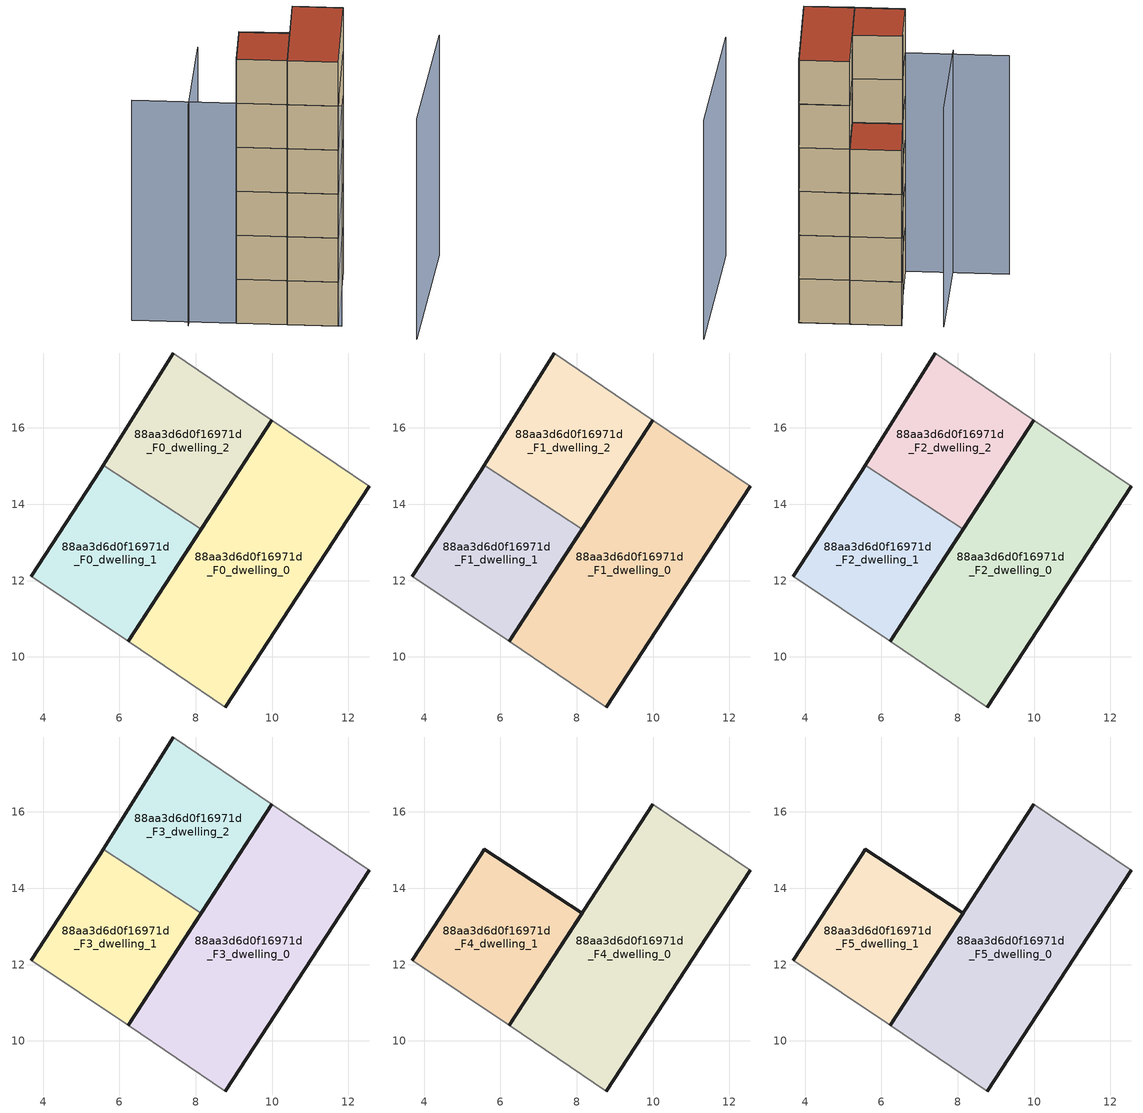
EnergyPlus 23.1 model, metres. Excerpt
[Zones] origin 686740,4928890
88aa3d6d0f16971d_F0_dwelling_0
 floor ground (EU_floor_Construction): 8.78,8.69 12.54,14.47 9.99,16.2 6.23,10.41 z0
 wall outside (EU_wall_Construction): 12.54,14.47 8.78,8.69 / 6.23,10.41 9.99,16.2 z0:3
 wall adiabatic (EU_wall_Construction): 9.99,16.2 12.54,14.47 / 8.78,8.69 6.23,10.41 z0:3
88aa3d6d0f16971d_F0_dwelling_1
 floor ground (EU_floor_Construction): 6.23,10.41 8.14,13.35 5.58,15.02 5.49,14.88 3.7,12.12 z0
 wall outside (EU_wall_Construction): 3.7,12.12 5.49,14.88 5.58,15.02 / 8.14,13.35 6.23,10.41 z0:3
 wall adiabatic (EU_wall_Construction): 6.23,10.41 3.7,12.12 z0:3
 wall to 88aa3d6d0f16971d_F0_dwelling_2 (EU_wall_Construction): 5.58,15.02 8.14,13.35 z0:3
88aa3d6d0f16971d_F0_dwelling_2
 floor ground (EU_floor_Construction): 8.14,13.35 9.99,16.2 7.41,17.96 5.58,15.02 z0
 wall outside (EU_wall_Construction): 5.58,15.02 7.41,17.96 / 9.99,16.2 8.14,13.35 z0:3
 wall adiabatic (EU_wall_Construction): 7.41,17.96 9.99,16.2 z0:3
88aa3d6d0f16971d_F1_dwelling_0
 floor to 88aa3d6d0f16971d_F0_dwelling_0 (EU_floor_Construction): 8.78,8.69 12.54,14.47 9.99,16.2 6.23,10.41 z3
 wall outside (EU_wall_Construction): 12.54,14.47 8.78,8.69 / 6.23,10.41 9.99,16.2 z3:6
 wall adiabatic (EU_wall_Construction): 9.99,16.2 12.54,14.47 / 8.78,8.69 6.23,10.41 z3:6
88aa3d6d0f16971d_F1_dwelling_1
 floor to 88aa3d6d0f16971d_F0_dwelling_1 (EU_floor_Construction): 6.23,10.41 8.14,13.35 5.58,15.02 5.49,14.88 3.7,12.12 z3
 wall outside (EU_wall_Construction): 3.7,12.12 5.49,14.88 5.58,15.02 / 8.14,13.35 6.23,10.41 z3:6
 wall adiabatic (EU_wall_Construction): 6.23,10.41 3.7,12.12 z3:6
 wall to 88aa3d6d0f16971d_F1_dwelling_2 (EU_wall_Construction): 5.58,15.02 8.14,13.35 z3:6
88aa3d6d0f16971d_F1_dwelling_2
 floor to 88aa3d6d0f16971d_F0_dwelling_2 (EU_floor_Construction): 8.14,13.35 9.99,16.2 7.41,17.96 5.58,15.02 z3
 wall outside (EU_wall_Construction): 5.58,15.02 7.41,17.96 / 9.99,16.2 8.14,13.35 z3:6
 wall adiabatic (EU_wall_Construction): 7.41,17.96 9.99,16.2 z3:6
88aa3d6d0f16971d_F2_dwelling_0
 floor to 88aa3d6d0f16971d_F1_dwelling_0 (EU_floor_Construction): 8.78,8.69 12.54,14.47 9.99,16.2 6.23,10.41 z6
 wall outside (EU_wall_Construction): 12.54,14.47 8.78,8.69 / 6.23,10.41 9.99,16.2 z6:9
 wall adiabatic (EU_wall_Construction): 9.99,16.2 12.54,14.47 / 8.78,8.69 6.23,10.41 z6:9
88aa3d6d0f16971d_F2_dwelling_1
 floor to 88aa3d6d0f16971d_F1_dwelling_1 (EU_floor_Construction): 6.23,10.41 8.14,13.35 5.58,15.02 5.49,14.88 3.7,12.12 z6
 wall outside (EU_wall_Construction): 3.7,12.12 5.49,14.88 5.58,15.02 / 8.14,13.35 6.23,10.41 z6:9
 wall adiabatic (EU_wall_Construction): 6.23,10.41 3.7,12.12 z6:9
 wall to 88aa3d6d0f16971d_F2_dwelling_2 (EU_wall_Construction): 5.58,15.02 8.14,13.35 z6:9
88aa3d6d0f16971d_F2_dwelling_2
 floor to 88aa3d6d0f16971d_F1_dwelling_2 (EU_floor_Construction): 8.14,13.35 9.99,16.2 7.41,17.96 5.58,15.02 z6
 wall outside (EU_wall_Construction): 5.58,15.02 7.41,17.96 / 9.99,16.2 8.14,13.35 z6:9
 wall adiabatic (EU_wall_Construction): 7.41,17.96 9.99,16.2 z6:9
88aa3d6d0f16971d_F3_dwelling_0
 floor to 88aa3d6d0f16971d_F2_dwelling_0 (EU_floor_Construction): 8.78,8.69 12.54,14.47 9.99,16.2 6.23,10.41 z9
 wall outside (EU_wall_Construction): 12.54,14.47 8.78,8.69 / 6.23,10.41 9.99,16.2 z9:12
 wall adiabatic (EU_wall_Construction): 9.99,16.2 12.54,14.47 / 8.78,8.69 6.23,10.41 z9:12
88aa3d6d0f16971d_F3_dwelling_1
 floor to 88aa3d6d0f16971d_F2_dwelling_1 (EU_floor_Construction): 6.23,10.41 8.14,13.35 5.58,15.02 5.49,14.88 3.7,12.12 z9
 wall outside (EU_wall_Construction): 3.7,12.12 5.49,14.88 5.58,15.02 / 8.14,13.35 6.23,10.41 z9:12
 wall adiabatic (EU_wall_Construction): 6.23,10.41 3.7,12.12 z9:12
 wall to 88aa3d6d0f16971d_F3_dwelling_2 (EU_wall_Construction): 5.58,15.02 8.14,13.35 z9:12
88aa3d6d0f16971d_F3_dwelling_2
 floor to 88aa3d6d0f16971d_F2_dwelling_2 (EU_floor_Construction): 8.14,13.35 9.99,16.2 7.41,17.96 5.58,15.02 z9
 wall outside (EU_wall_Construction): 5.58,15.02 7.41,17.96 / 9.99,16.2 8.14,13.35 z9:12
 wall adiabatic (EU_wall_Construction): 7.41,17.96 9.99,16.2 z9:12
 roof outside (EU_roof_Construction): 9.99,16.2 8.14,13.35 5.58,15.02 7.41,17.96 z12
88aa3d6d0f16971d_F4_dwelling_0
 floor to 88aa3d6d0f16971d_F3_dwelling_0 (EU_floor_Construction): 8.78,8.69 12.54,14.47 9.99,16.2 6.23,10.41 z12
 wall outside (EU_wall_Construction): 12.54,14.47 8.78,8.69 / 6.23,10.41 9.99,16.2 z12:15
 wall adiabatic (EU_wall_Construction): 9.99,16.2 12.54,14.47 / 8.78,8.69 6.23,10.41 z12:15
88aa3d6d0f16971d_F4_dwelling_1
 floor to 88aa3d6d0f16971d_F3_dwelling_1 (EU_floor_Construction): 6.23,10.41 8.14,13.35 5.58,15.02 5.49,14.88 3.7,12.12 z12
 wall outside (EU_wall_Construction): 3.7,12.12 5.49,14.88 5.58,15.02 8.14,13.35 6.23,10.41 z12:15
 wall adiabatic (EU_wall_Construction): 6.23,10.41 3.7,12.12 z12:15
88aa3d6d0f16971d_F5_dwelling_0
 floor to 88aa3d6d0f16971d_F4_dwelling_0 (EU_floor_Construction): 8.78,8.69 12.54,14.47 9.99,16.2 6.23,10.41 z15
 wall outside (EU_wall_Construction): 12.54,14.47 8.78,8.69 / 6.23,10.41 9.99,16.2 z15:18
 wall adiabatic (EU_wall_Construction): 9.99,16.2 12.54,14.47 / 8.78,8.69 6.23,10.41 z15:18
 roof outside (EU_roof_Construction): 12.54,14.47 8.78,8.69 6.23,10.41 9.99,16.2 z18
88aa3d6d0f16971d_F5_dwelling_1
 floor to 88aa3d6d0f16971d_F4_dwelling_1 (EU_floor_Construction): 6.23,10.41 8.14,13.35 5.58,15.02 5.49,14.88 3.7,12.12 z15
 wall outside (EU_wall_Construction): 3.7,12.12 5.49,14.88 5.58,15.02 8.14,13.35 6.23,10.41 z15:18
 wall adiabatic (EU_wall_Construction): 6.23,10.41 3.7,12.12 z15:18
 roof outside (EU_roof_Construction): 8.14,13.35 6.23,10.41 3.7,12.12 5.49,14.88 5.58,15.02 z18
shading: -1.52,15.65 8.95,8.57 / 5.3,19.37 1.05,13.34 / 12,4.91 18.55,13.32 z0:15
[Building]
EU S2 Campaign: North Axis=0; Terrain=City; Solar Distribution=FullExterior
[Site:Location]
Bologna: Latitude=44.5; Longitude=11.25; Time Zone=1; Elevation=37
[SizingPeriod:WeatherFileDays]
AnnualSizingPeriod: Begin Month=1; Begin Day of Month=1; End Month=12; End Day of Month=31; Day of Week for Start Day=Monday; Use Weather File Daylight Saving Period=No; Use Weather File Rain and Snow Indicators=No
[MATERIAL]
EU_InternalMass_Material: Roughness=MediumRough; Thickness=0.1; Conductivity=1; Density=1800; Specific Heat=900; Thermal Absorptance=0.9; Solar Absorptance=0.7; Visible Absorptance=0.7
[MATERIAL:NOMASS] Roughness=MediumRough; Thermal Absorptance=0.9; Solar Absorptance=0.7; Visible Absorptance=0.7
Name | Thermal Resistance
EU_wall_NoMass | 0.905828
EU_roof_NoMass | 0.37593
EU_floor_NoMass | 0.67114
[CONSTRUCTION]
EU_wall_Construction: EU_wall_NoMass
EU_roof_Construction: EU_roof_NoMass
EU_floor_Construction: EU_floor_NoMass
EU_InternalMass_Construction: EU_InternalMass_Material
[ZONE] Type=1; Multiplier=1; Ceiling Height=autocalculate; Floor Area=autocalculate; Part of Total Floor Area=Yes
Name | Volume
88aa3d6d0f16971d_F0_dwelling_0; 88aa3d6d0f16971d_F1_dwelling_0; 88aa3d6d0f16971d_F2_dwelling_0; 88aa3d6d0f16971d_F3_dwelling_0; 88aa3d6d0f16971d_F4_dwelling_0; 88aa3d6d0f16971d_F5_dwelling_0 | 63.7024
88aa3d6d0f16971d_F0_dwelling_1 | 31.8684
88aa3d6d0f16971d_F1_dwelling_1; 88aa3d6d0f16971d_F2_dwelling_1; 88aa3d6d0f16971d_F3_dwelling_1; 88aa3d6d0f16971d_F4_dwelling_1; 88aa3d6d0f16971d_F5_dwelling_1 | 31.8677
88aa3d6d0f16971d_F0_dwelling_2 | 31.8633
88aa3d6d0f16971d_F1_dwelling_2; 88aa3d6d0f16971d_F2_dwelling_2; 88aa3d6d0f16971d_F3_dwelling_2 | 31.8625
[INTERNALMASS] Construction=EU_InternalMass_Construction
Name | Zone or ZoneList | Surface Area
88aa3d6d0f16971d_F0_dwelling_0_EU_InternalMass | 88aa3d6d0f16971d_F0_dwelling_0 | 21.234
88aa3d6d0f16971d_F0_dwelling_1_EU_InternalMass | 88aa3d6d0f16971d_F0_dwelling_1 | 10.6227
88aa3d6d0f16971d_F0_dwelling_2_EU_InternalMass | 88aa3d6d0f16971d_F0_dwelling_2 | 10.6209
88aa3d6d0f16971d_F1_dwelling_0_EU_InternalMass | 88aa3d6d0f16971d_F1_dwelling_0 | 21.234
88aa3d6d0f16971d_F1_dwelling_1_EU_InternalMass | 88aa3d6d0f16971d_F1_dwelling_1 | 10.6227
88aa3d6d0f16971d_F1_dwelling_2_EU_InternalMass | 88aa3d6d0f16971d_F1_dwelling_2 | 10.6209
88aa3d6d0f16971d_F2_dwelling_0_EU_InternalMass | 88aa3d6d0f16971d_F2_dwelling_0 | 21.234
88aa3d6d0f16971d_F2_dwelling_1_EU_InternalMass | 88aa3d6d0f16971d_F2_dwelling_1 | 10.6227
88aa3d6d0f16971d_F2_dwelling_2_EU_InternalMass | 88aa3d6d0f16971d_F2_dwelling_2 | 10.6209
88aa3d6d0f16971d_F3_dwelling_0_EU_InternalMass | 88aa3d6d0f16971d_F3_dwelling_0 | 21.234
88aa3d6d0f16971d_F3_dwelling_1_EU_InternalMass | 88aa3d6d0f16971d_F3_dwelling_1 | 10.6227
88aa3d6d0f16971d_F3_dwelling_2_EU_InternalMass | 88aa3d6d0f16971d_F3_dwelling_2 | 10.6209
88aa3d6d0f16971d_F4_dwelling_0_EU_InternalMass | 88aa3d6d0f16971d_F4_dwelling_0 | 21.2389
88aa3d6d0f16971d_F4_dwelling_1_EU_InternalMass | 88aa3d6d0f16971d_F4_dwelling_1 | 21.2384
88aa3d6d0f16971d_F5_dwelling_0_EU_InternalMass | 88aa3d6d0f16971d_F5_dwelling_0 | 21.2389
88aa3d6d0f16971d_F5_dwelling_1_EU_InternalMass | 88aa3d6d0f16971d_F5_dwelling_1 | 21.2384
[OTHEREQUIPMENT] Fuel Type=Electricity; Design Level Calculation Method=Watts/Area; Power per Zone Floor Area=1; Fraction Latent=0; Fraction Radiant=0; Fraction Lost=0; Carbon Dioxide Generation Rate=0; EndUse Subcategory=EU_Step8_InternalGains
Name | Zone or ZoneList or Space or SpaceList | Schedule
EU_Step8_InternalGain_88aa3d6d0f16971d_F0_dwelling_0_f000 | 88aa3d6d0f16971d_F0_dwelling_0 | EU_Step8_GainSchedule_88aa3d6d0f16971d_F0_dwelling_0_f000
EU_Step8_InternalGain_88aa3d6d0f16971d_F0_dwelling_1_f000 | 88aa3d6d0f16971d_F0_dwelling_1 | EU_Step8_GainSchedule_88aa3d6d0f16971d_F0_dwelling_1_f000
EU_Step8_InternalGain_88aa3d6d0f16971d_F0_dwelling_2_f000 | 88aa3d6d0f16971d_F0_dwelling_2 | EU_Step8_GainSchedule_88aa3d6d0f16971d_F0_dwelling_2_f000
EU_Step8_InternalGain_88aa3d6d0f16971d_F1_dwelling_0_f000 | 88aa3d6d0f16971d_F1_dwelling_0 | EU_Step8_GainSchedule_88aa3d6d0f16971d_F1_dwelling_0_f000
EU_Step8_InternalGain_88aa3d6d0f16971d_F1_dwelling_1_f000 | 88aa3d6d0f16971d_F1_dwelling_1 | EU_Step8_GainSchedule_88aa3d6d0f16971d_F1_dwelling_1_f000
EU_Step8_InternalGain_88aa3d6d0f16971d_F1_dwelling_2_f000 | 88aa3d6d0f16971d_F1_dwelling_2 | EU_Step8_GainSchedule_88aa3d6d0f16971d_F1_dwelling_2_f000
EU_Step8_InternalGain_88aa3d6d0f16971d_F2_dwelling_0_f000 | 88aa3d6d0f16971d_F2_dwelling_0 | EU_Step8_GainSchedule_88aa3d6d0f16971d_F2_dwelling_0_f000
EU_Step8_InternalGain_88aa3d6d0f16971d_F2_dwelling_1_f000 | 88aa3d6d0f16971d_F2_dwelling_1 | EU_Step8_GainSchedule_88aa3d6d0f16971d_F2_dwelling_1_f000
EU_Step8_InternalGain_88aa3d6d0f16971d_F2_dwelling_2_f000 | 88aa3d6d0f16971d_F2_dwelling_2 | EU_Step8_GainSchedule_88aa3d6d0f16971d_F2_dwelling_2_f000
EU_Step8_InternalGain_88aa3d6d0f16971d_F3_dwelling_0_f000 | 88aa3d6d0f16971d_F3_dwelling_0 | EU_Step8_GainSchedule_88aa3d6d0f16971d_F3_dwelling_0_f000
EU_Step8_InternalGain_88aa3d6d0f16971d_F3_dwelling_1_f000 | 88aa3d6d0f16971d_F3_dwelling_1 | EU_Step8_GainSchedule_88aa3d6d0f16971d_F3_dwelling_1_f000
EU_Step8_InternalGain_88aa3d6d0f16971d_F3_dwelling_2_f000 | 88aa3d6d0f16971d_F3_dwelling_2 | EU_Step8_GainSchedule_88aa3d6d0f16971d_F3_dwelling_2_f000
EU_Step8_InternalGain_88aa3d6d0f16971d_F4_dwelling_0_f000 | 88aa3d6d0f16971d_F4_dwelling_0 | EU_Step8_GainSchedule_88aa3d6d0f16971d_F4_dwelling_0_f000
EU_Step8_InternalGain_88aa3d6d0f16971d_F4_dwelling_1_f000 | 88aa3d6d0f16971d_F4_dwelling_1 | EU_Step8_GainSchedule_88aa3d6d0f16971d_F4_dwelling_1_f000
EU_Step8_InternalGain_88aa3d6d0f16971d_F5_dwelling_0_f000 | 88aa3d6d0f16971d_F5_dwelling_0 | EU_Step8_GainSchedule_88aa3d6d0f16971d_F5_dwelling_0_f000
EU_Step8_InternalGain_88aa3d6d0f16971d_F5_dwelling_1_f000 | 88aa3d6d0f16971d_F5_dwelling_1 | EU_Step8_GainSchedule_88aa3d6d0f16971d_F5_dwelling_1_f000
[ZONEVENTILATION:DESIGNFLOWRATE] Schedule=EU_AlwaysOn; Design Flow Rate Calculation Method=AirChanges/Hour; Air Changes per Hour=0.73129; Ventilation Type=Natural; Fan Pressure Rise=0; Fan Total Efficiency=1; Constant Term Coefficient=1; Temperature Term Coefficient=0; Velocity Term Coefficient=0; Velocity Squared Term Coefficient=0; Minimum Indoor Temperature=-100; Maximum Indoor Temperature=100; Delta Temperature=-100; Minimum Outdoor Temperature=-100; Maximum Outdoor Temperature=100; Maximum Wind Speed=40
Name | Zone or ZoneList or Space or SpaceList
EU_ConstantAir_88aa3d6d0f16971d_F0_dwelling_0 | 88aa3d6d0f16971d_F0_dwelling_0
EU_ConstantAir_88aa3d6d0f16971d_F0_dwelling_1 | 88aa3d6d0f16971d_F0_dwelling_1
EU_ConstantAir_88aa3d6d0f16971d_F0_dwelling_2 | 88aa3d6d0f16971d_F0_dwelling_2
EU_ConstantAir_88aa3d6d0f16971d_F1_dwelling_0 | 88aa3d6d0f16971d_F1_dwelling_0
EU_ConstantAir_88aa3d6d0f16971d_F1_dwelling_1 | 88aa3d6d0f16971d_F1_dwelling_1
EU_ConstantAir_88aa3d6d0f16971d_F1_dwelling_2 | 88aa3d6d0f16971d_F1_dwelling_2
EU_ConstantAir_88aa3d6d0f16971d_F2_dwelling_0 | 88aa3d6d0f16971d_F2_dwelling_0
EU_ConstantAir_88aa3d6d0f16971d_F2_dwelling_1 | 88aa3d6d0f16971d_F2_dwelling_1
EU_ConstantAir_88aa3d6d0f16971d_F2_dwelling_2 | 88aa3d6d0f16971d_F2_dwelling_2
EU_ConstantAir_88aa3d6d0f16971d_F3_dwelling_0 | 88aa3d6d0f16971d_F3_dwelling_0
EU_ConstantAir_88aa3d6d0f16971d_F3_dwelling_1 | 88aa3d6d0f16971d_F3_dwelling_1
EU_ConstantAir_88aa3d6d0f16971d_F3_dwelling_2 | 88aa3d6d0f16971d_F3_dwelling_2
EU_ConstantAir_88aa3d6d0f16971d_F4_dwelling_0 | 88aa3d6d0f16971d_F4_dwelling_0
EU_ConstantAir_88aa3d6d0f16971d_F4_dwelling_1 | 88aa3d6d0f16971d_F4_dwelling_1
EU_ConstantAir_88aa3d6d0f16971d_F5_dwelling_0 | 88aa3d6d0f16971d_F5_dwelling_0
EU_ConstantAir_88aa3d6d0f16971d_F5_dwelling_1 | 88aa3d6d0f16971d_F5_dwelling_1
[HVACTEMPLATE:THERMOSTAT] Constant Heating Setpoint=20; Constant Cooling Setpoint=50
EU_HeatOnly_88aa3d6d0f16971d_F0_dwelling_0; EU_HeatOnly_88aa3d6d0f16971d_F0_dwelling_1; EU_HeatOnly_88aa3d6d0f16971d_F0_dwelling_2; EU_HeatOnly_88aa3d6d0f16971d_F1_dwelling_0; EU_HeatOnly_88aa3d6d0f16971d_F1_dwelling_1; EU_HeatOnly_88aa3d6d0f16971d_F1_dwelling_2; EU_HeatOnly_88aa3d6d0f16971d_F2_dwelling_0; EU_HeatOnly_88aa3d6d0f16971d_F2_dwelling_1; EU_HeatOnly_88aa3d6d0f16971d_F2_dwelling_2; EU_HeatOnly_88aa3d6d0f16971d_F3_dwelling_0; EU_HeatOnly_88aa3d6d0f16971d_F3_dwelling_1; EU_HeatOnly_88aa3d6d0f16971d_F3_dwelling_2; EU_HeatOnly_88aa3d6d0f16971d_F4_dwelling_0; EU_HeatOnly_88aa3d6d0f16971d_F4_dwelling_1; EU_HeatOnly_88aa3d6d0f16971d_F5_dwelling_0; EU_HeatOnly_88aa3d6d0f16971d_F5_dwelling_1
[HVACTEMPLATE:ZONE:IDEALLOADSAIRSYSTEM] System Availability Schedule=EU_AlwaysOn; Maximum Heating Supply Air Temperature=50; Minimum Cooling Supply Air Temperature=13; Maximum Heating Supply Air Humidity Ratio=0.0156; Minimum Cooling Supply Air Humidity Ratio=0.0077; Heating Limit=NoLimit; Cooling Limit=NoLimit; Heating Availability Schedule=EU_AlwaysOn; Cooling Availability Schedule=EU_CoolingOff; Dehumidification Control Type=ConstantSensibleHeatRatio; Cooling Sensible Heat Ratio=0.7; Dehumidification Setpoint=60; Humidification Control Type=None; Humidification Setpoint=30; Outdoor Air Method=None; Outdoor Air Flow Rate per Person=0.00944; Outdoor Air Flow Rate per Zone Floor Area=0; Outdoor Air Flow Rate per Zone=0; Demand Controlled Ventilation Type=None; Outdoor Air Economizer Type=NoEconomizer; Heat Recovery Type=None; Sensible Heat Recovery Effectiveness=0.7; Latent Heat Recovery Effectiveness=0.65
Name | Template Thermostat
88aa3d6d0f16971d_F0_dwelling_0 | EU_HeatOnly_88aa3d6d0f16971d_F0_dwelling_0
88aa3d6d0f16971d_F0_dwelling_1 | EU_HeatOnly_88aa3d6d0f16971d_F0_dwelling_1
88aa3d6d0f16971d_F0_dwelling_2 | EU_HeatOnly_88aa3d6d0f16971d_F0_dwelling_2
88aa3d6d0f16971d_F1_dwelling_0 | EU_HeatOnly_88aa3d6d0f16971d_F1_dwelling_0
88aa3d6d0f16971d_F1_dwelling_1 | EU_HeatOnly_88aa3d6d0f16971d_F1_dwelling_1
88aa3d6d0f16971d_F1_dwelling_2 | EU_HeatOnly_88aa3d6d0f16971d_F1_dwelling_2
88aa3d6d0f16971d_F2_dwelling_0 | EU_HeatOnly_88aa3d6d0f16971d_F2_dwelling_0
88aa3d6d0f16971d_F2_dwelling_1 | EU_HeatOnly_88aa3d6d0f16971d_F2_dwelling_1
88aa3d6d0f16971d_F2_dwelling_2 | EU_HeatOnly_88aa3d6d0f16971d_F2_dwelling_2
88aa3d6d0f16971d_F3_dwelling_0 | EU_HeatOnly_88aa3d6d0f16971d_F3_dwelling_0
88aa3d6d0f16971d_F3_dwelling_1 | EU_HeatOnly_88aa3d6d0f16971d_F3_dwelling_1
88aa3d6d0f16971d_F3_dwelling_2 | EU_HeatOnly_88aa3d6d0f16971d_F3_dwelling_2
88aa3d6d0f16971d_F4_dwelling_0 | EU_HeatOnly_88aa3d6d0f16971d_F4_dwelling_0
88aa3d6d0f16971d_F4_dwelling_1 | EU_HeatOnly_88aa3d6d0f16971d_F4_dwelling_1
88aa3d6d0f16971d_F5_dwelling_0 | EU_HeatOnly_88aa3d6d0f16971d_F5_dwelling_0
88aa3d6d0f16971d_F5_dwelling_1 | EU_HeatOnly_88aa3d6d0f16971d_F5_dwelling_1
[SIZING:ZONE] Zone Cooling Design Supply Air Temperature Input Method=SupplyAirTemperature; Zone Cooling Design Supply Air Temperature=13; Zone Heating Design Supply Air Temperature Input Method=SupplyAirTemperature; Zone Heating Design Supply Air Temperature=50; Zone Cooling Design Supply Air Humidity Ratio=0.008; Zone Heating Design Supply Air Humidity Ratio=0.008; Cooling Design Air Flow Method=DesignDay; Cooling Design Air Flow Rate=0; Cooling Minimum Air Flow per Zone Floor Area=0.000762; Cooling Minimum Air Flow=0; Cooling Minimum Air Flow Fraction=0.2; Heating Design Air Flow Method=DesignDay; Heating Design Air Flow Rate=0; Heating Maximum Air Flow per Zone Floor Area=0.002032; Heating Maximum Air Flow=0.141576; Heating Maximum Air Flow Fraction=0.3; Account for Dedicated Outdoor Air System=No; Dedicated Outdoor Air System Control Strategy=NeutralSupplyAir; Dedicated Outdoor Air Low Setpoint Temperature for Design=autosize; Dedicated Outdoor Air High Setpoint Temperature for Design=autosize; Zone Load Sizing Method=Sensible Load Only No Latent Load; Zone Latent Cooling Design Supply Air Humidity Ratio Input Method=HumidityRatioDifference; Zone Cooling Design Supply Air Humidity Ratio Difference=0.005; Zone Latent Heating Design Supply Air Humidity Ratio Input Method=HumidityRatioDifference; Zone Humidification Design Supply Air Humidity Ratio Difference=0.005
88aa3d6d0f16971d_F0_dwelling_0; 88aa3d6d0f16971d_F0_dwelling_1; 88aa3d6d0f16971d_F0_dwelling_2; 88aa3d6d0f16971d_F1_dwelling_0; 88aa3d6d0f16971d_F1_dwelling_1; 88aa3d6d0f16971d_F1_dwelling_2; 88aa3d6d0f16971d_F2_dwelling_0; 88aa3d6d0f16971d_F2_dwelling_1; 88aa3d6d0f16971d_F2_dwelling_2; 88aa3d6d0f16971d_F3_dwelling_0; 88aa3d6d0f16971d_F3_dwelling_1; 88aa3d6d0f16971d_F3_dwelling_2; 88aa3d6d0f16971d_F4_dwelling_0; 88aa3d6d0f16971d_F4_dwelling_1; 88aa3d6d0f16971d_F5_dwelling_0; 88aa3d6d0f16971d_F5_dwelling_1
[SCHEDULE:CONSTANT]
Name | Hourly Value
EU_AlwaysOn | 1
EU_CoolingOff | 0
[SCHEDULE:FILE] Column Number=1; Rows to Skip at Top=0; Number of Hours of Data=8760; Column Separator=Comma; Interpolate to Timestep=No; Minutes per Item=60; Adjust Schedule for Daylight Savings=Yes
Name | File
EU_Step8_GainSchedule_88aa3d6d0f16971d_F0_dwelling_0_f000 | ../../schedules/88aa3d6d0f16971d/88aa3d6d0f16971d_F0_dwelling_0_f000_gain.csv
EU_Step8_GainSchedule_88aa3d6d0f16971d_F0_dwelling_1_f000 | ../../schedules/88aa3d6d0f16971d/88aa3d6d0f16971d_F0_dwelling_1_f000_gain.csv
EU_Step8_GainSchedule_88aa3d6d0f16971d_F0_dwelling_2_f000 | ../../schedules/88aa3d6d0f16971d/88aa3d6d0f16971d_F0_dwelling_2_f000_gain.csv
EU_Step8_GainSchedule_88aa3d6d0f16971d_F1_dwelling_0_f000 | ../../schedules/88aa3d6d0f16971d/88aa3d6d0f16971d_F1_dwelling_0_f000_gain.csv
EU_Step8_GainSchedule_88aa3d6d0f16971d_F1_dwelling_1_f000 | ../../schedules/88aa3d6d0f16971d/88aa3d6d0f16971d_F1_dwelling_1_f000_gain.csv
EU_Step8_GainSchedule_88aa3d6d0f16971d_F1_dwelling_2_f000 | ../../schedules/88aa3d6d0f16971d/88aa3d6d0f16971d_F1_dwelling_2_f000_gain.csv
EU_Step8_GainSchedule_88aa3d6d0f16971d_F2_dwelling_0_f000 | ../../schedules/88aa3d6d0f16971d/88aa3d6d0f16971d_F2_dwelling_0_f000_gain.csv
EU_Step8_GainSchedule_88aa3d6d0f16971d_F2_dwelling_1_f000 | ../../schedules/88aa3d6d0f16971d/88aa3d6d0f16971d_F2_dwelling_1_f000_gain.csv
EU_Step8_GainSchedule_88aa3d6d0f16971d_F2_dwelling_2_f000 | ../../schedules/88aa3d6d0f16971d/88aa3d6d0f16971d_F2_dwelling_2_f000_gain.csv
EU_Step8_GainSchedule_88aa3d6d0f16971d_F3_dwelling_0_f000 | ../../schedules/88aa3d6d0f16971d/88aa3d6d0f16971d_F3_dwelling_0_f000_gain.csv
EU_Step8_GainSchedule_88aa3d6d0f16971d_F3_dwelling_1_f000 | ../../schedules/88aa3d6d0f16971d/88aa3d6d0f16971d_F3_dwelling_1_f000_gain.csv
EU_Step8_GainSchedule_88aa3d6d0f16971d_F3_dwelling_2_f000 | ../../schedules/88aa3d6d0f16971d/88aa3d6d0f16971d_F3_dwelling_2_f000_gain.csv
EU_Step8_GainSchedule_88aa3d6d0f16971d_F4_dwelling_0_f000 | ../../schedules/88aa3d6d0f16971d/88aa3d6d0f16971d_F4_dwelling_0_f000_gain.csv
EU_Step8_GainSchedule_88aa3d6d0f16971d_F4_dwelling_1_f000 | ../../schedules/88aa3d6d0f16971d/88aa3d6d0f16971d_F4_dwelling_1_f000_gain.csv
EU_Step8_GainSchedule_88aa3d6d0f16971d_F5_dwelling_0_f000 | ../../schedules/88aa3d6d0f16971d/88aa3d6d0f16971d_F5_dwelling_0_f000_gain.csv
EU_Step8_GainSchedule_88aa3d6d0f16971d_F5_dwelling_1_f000 | ../../schedules/88aa3d6d0f16971d/88aa3d6d0f16971d_F5_dwelling_1_f000_gain.csv
